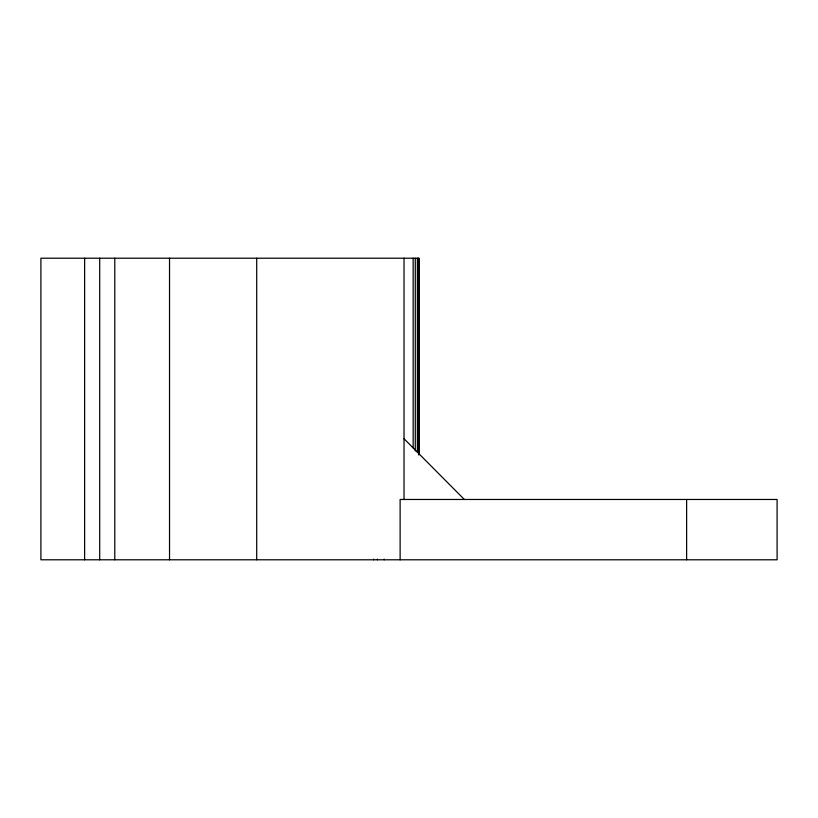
<?xml version="1.0" encoding="UTF-8"?>
<svg xmlns="http://www.w3.org/2000/svg" width="818" height="818" viewBox="0 0 818 818"><rect width="100%" height="100%" fill="white"/><g stroke="black" fill="none" stroke-linecap="round" stroke-linejoin="round"><path stroke-width="1.23" d="M404.031 438.734L464.348 499.471M686.629 499.471L686.629 559.788M419.082 454.798L419.082 258.212L40.9 258.212L40.9 559.788L777.1 559.788L777.1 499.471L400.125 499.471L400.125 559.788M418.663 258.212L418.663 454.798M417.384 258.212L417.384 452.242M415.278 258.212L415.278 450.963M413.151 258.212L413.162 447.937M404.031 258.212L404.031 499.471M384.184 559.113L384.184 559.788M377.425 559.113L377.425 559.788M373.662 559.113L373.662 559.788M256.709 258.212L256.709 559.788M169.531 258.212L169.531 559.788M114.786 258.212L114.786 559.788M99.704 258.212L99.704 559.788M84.632 258.212L84.632 559.788"/></g></svg>
